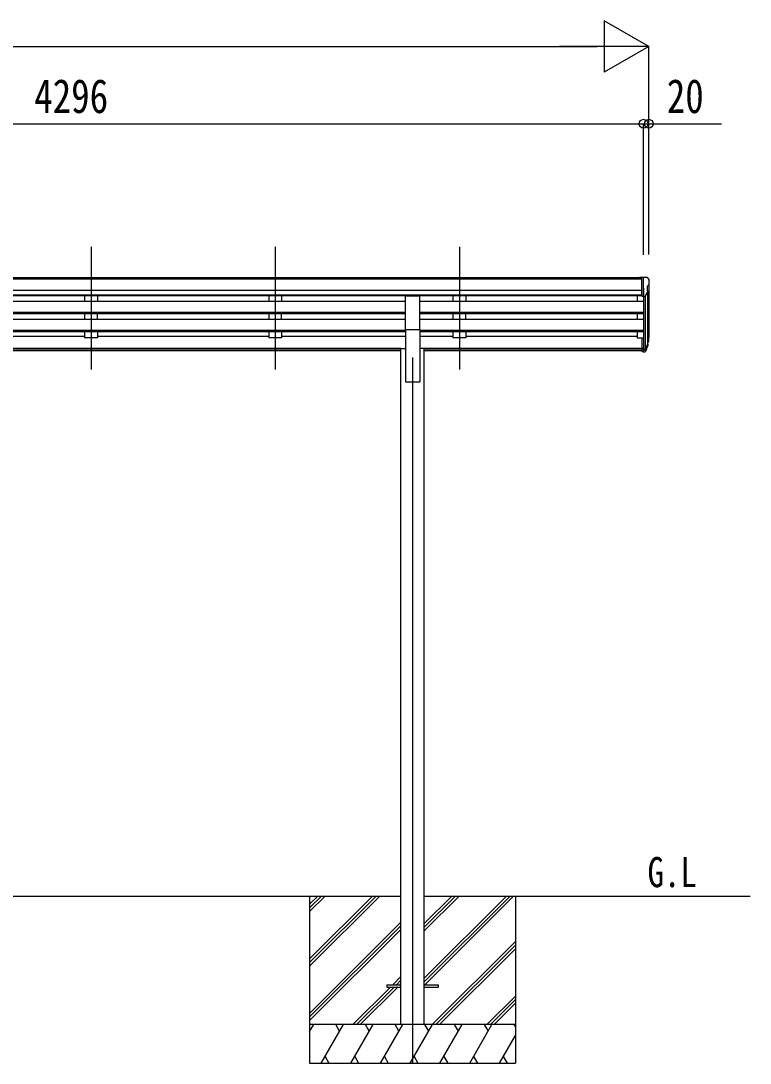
# Model space of a CAD drawing. Units: millimetres, scale not verified. Extents: x -16832 to 16820, y -11892 to 11880.
# Drawn here: x -1723 to 1111, y -6850 to -2797 of the extents above; entities that cross this region are included whole.
import ezdxf
from ezdxf.enums import TextEntityAlignment as Align

# ---------------------------------------------------------------- set-up
doc = ezdxf.new("R2010")
doc.units = ezdxf.units.MM
doc.header["$LTSCALE"] = 50
for name, color, linetype in [('0-2_USER1', 3, 'Continuous'), ('0-4_YKK_12', 2, 'Continuous'), ('0-5_YKK_13', 4, 'Continuous'), ('0-6_YKK_A1', 4, 'Continuous'), ('0-7_YKK_D', 6, 'Continuous')]:
    doc.layers.add(name, color=color, linetype=linetype)
doc.styles.add('ＭＳ ゴシック', font='')
doc.styles.get('ＭＳ ゴシック').set_extended_font_data('MS Gothic')

msp = doc.modelspace()

# ---------------------------------------------------------------- linework, layer by layer
at = {"layer": '0-4_YKK_12'}
for p, q in [((-1450.72, -3675.6), (-1450.72, -4153.11)), ((-734.72, -3675.6), (-734.72, -4153.11)), ((-18.72, -3675.6), (-18.72, -4153.11)), ((-200.72, -4106.43), (-200.72, -6850))]:
    msp.add_line(p, q, dxfattribs=at)
at = {"layer": '0-5_YKK_13'}
for p, q in [((690.78, -3795), (680.78, -3795.09)), ((680.78, -3796.6), (680.78, -3795.09)), ((690.78, -3866.98), (690.78, -3795)), ((709.28, -3795), (690.78, -3795)), ((697.28, -3867.98), (697.28, -3795)), ((709.28, -3795), (711.61, -3795.14)), ((712.37, -3795.57), (716.44, -3801.38)), ((719.28, -3804.37), (719.28, -3805)), ((704.9, -3866.17), (713.91, -3850.58)), ((711.28, -3829.51), (711.28, -3845.79)), ((716.75, -3826.18), (711.43, -3829.25)), ((-228.22, -3997.43), (-228.22, -3865.63)), ((-228.22, -3865.63), (-173.22, -3865.63)), ((-173.22, -3997.43), (-173.22, -3865.63)), ((690.78, -3866.98), (697.28, -3866.98)), ((697.28, -3867.98), (702.49, -3867.67)), ((-228.22, -3997.43), (-173.22, -3997.43)), ((690.78, -4028.72), (690.78, -4082.76)), ((690.78, -4028.72), (697.28, -4028.72)), ((697.28, -4028.72), (697.28, -4083.5)), ((715.58, -4041.54), (712.31, -4048.6)), ((716.19, -4042.91), (712.31, -4050.86)), ((690.78, -4068.86), (697.28, -4068.86)), ((690.78, -4073.73), (697.28, -4073.73)), ((690.78, -4082.76), (697.28, -4082.76)), ((697.28, -4073.75), (702.41, -4073.75)), ((697.28, -4075.56), (702.13, -4075.56)), ((697.28, -4083.5), (702.13, -4083.5)), ((703.71, -4073.08), (711.47, -4057.67)), ((712.92, -4058.03), (704.72, -4074.21)), ((713.53, -4058.59), (704.72, -4082.14)), ((713.87, -4054.19), (713.53, -4058.59)), ((-300.92, -6545.5), (-300.92, -6554.5)), ((-300.92, -6545.5), (-246.12, -6545.5)), ((-300.92, -6554.5), (-246.12, -6554.5)), ((-155.72, -6545.5), (-100.92, -6545.5)), ((-155.72, -6554.5), (-100.92, -6554.5)), ((-100.92, -6545.5), (-100.92, -6554.5))]:
    msp.add_line(p, q, dxfattribs=at)
for centre, radius, start, end in [((711.55, -3796.14), 1, 35, 86.5), ((716.28, -3804.37), 3, 0, 87), ((517.28, -3805), 202, 355.05096, 0), ((711.58, -3829.51), 0.3, 120, 180), ((711.58, -3845.79), 0.3, 180, 265.2833), ((711.31, -3849.08), 3, 330, 85.2833), ((712.37, -3821.81), 6.18, 315.00103, 354.2965), ((702.31, -3864.67), 3, 273.5, 330), ((686.69, -4032.04), 30.41, 341.80266, 352.8448), ((688.1, -4033.8), 29.53, 342.01856, 353.49194)]:
    msp.add_arc(centre, radius, start, end, dxfattribs=at)
for centre, major_axis, ratio, start_param, end_param in [((712.57, -4054.19), (-1.3, 0), 0.90356, 2.9359903, 4.9130961), ((629.42, -4027.55), (-87.93, 4.42), 0.541684, 3.060334, 3.2172517), ((628.63, -4034.23), (89.06, 1.43), 0.57596, 6.1985533, 6.3701348), ((702.13, -4072.85), (3, 0), 0.90356, 4.712389, 5.7595865), ((702.13, -4080.79), (-3, 0), 0.90356, 1.5707963, 2.6179939), ((702.41, -4072.4), (1.5, 0), 0.90356, 4.712389, 5.7595865), ((627.36, -4034.13), (88.05, 0), 0.90356, 5.9828017, 6.0168888), ((626.65, -4038), (89.07, 0), 0.90356, 6.0316505, 6.077583)]:
    msp.add_ellipse(centre, major_axis=major_axis, ratio=ratio, start_param=start_param, end_param=end_param, dxfattribs=at)
at = {"layer": '0-6_YKK_A1'}
for p, q in [((690.78, -3796.6), (-3582.22, -3796.6)), ((690.78, -3801.82), (-3582.22, -3801.82)), ((690.78, -3845.35), (-3592.22, -3845.35)), ((697.28, -3836.1), (697.28, -4028.72)), ((717.28, -3825.58), (717.28, -4028.36)), ((690.78, -3863.2), (-3592.22, -3863.2)), ((-228.22, -3866.45), (-2673.22, -3866.45)), ((-228.22, -3888.52), (-2673.22, -3888.52)), ((-1475.72, -3866.55), (-1475.72, -3888.42)), ((-1425.72, -3888.42), (-1475.72, -3888.42)), ((-1425.72, -3866.55), (-1425.72, -3888.42)), ((-759.72, -3866.55), (-759.72, -3888.42)), ((-709.72, -3888.42), (-759.72, -3888.42)), ((-709.72, -3866.55), (-709.72, -3888.42)), ((690.78, -3866.45), (-173.22, -3866.45)), ((697.28, -3888.52), (-173.22, -3888.52)), ((-43.72, -3866.55), (-43.72, -3888.42)), ((6.28, -3888.42), (-43.72, -3888.42)), ((6.28, -3866.55), (6.28, -3888.42)), ((672.28, -3866.45), (672.28, -3888.52)), ((703.28, -3867.51), (703.29, -4073.5)), ((712.31, -3853.35), (712.31, -4055.07)), ((-228.22, -3930.39), (-2673.22, -3930.39)), ((697.28, -3930.39), (-173.22, -3930.39)), ((-228.22, -3931.89), (-2673.22, -3931.89)), ((-228.22, -3936.21), (-2673.22, -3936.21)), ((-228.22, -3958.62), (-2673.22, -3958.62)), ((-1475.72, -3936.21), (-1475.72, -3958.52)), ((-1425.72, -3958.52), (-1475.72, -3958.52)), ((-1425.72, -3958.52), (-1425.72, -3936.21)), ((-759.72, -3936.21), (-759.72, -3958.52)), ((-709.72, -3958.52), (-759.72, -3958.52)), ((-709.72, -3958.52), (-709.72, -3936.21)), ((697.28, -3931.89), (-173.22, -3931.89)), ((697.28, -3936.21), (-173.22, -3936.21)), ((697.28, -3958.62), (-173.22, -3958.62)), ((-43.72, -3936.21), (-43.72, -3958.52)), ((6.28, -3958.52), (-43.72, -3958.52)), ((6.28, -3958.52), (6.28, -3936.21)), ((672.28, -3936.21), (672.28, -3958.62)), ((-228.22, -4000.5), (-2673.22, -4000.5)), ((-228.22, -4001.99), (-2673.22, -4001.99)), ((-228.22, -4006.31), (-2673.22, -4006.31)), ((-1475.72, -4006.31), (-1475.72, -4029.36)), ((-1425.72, -4006.31), (-1425.72, -4029.36)), ((-759.72, -4006.31), (-759.72, -4029.36)), ((-709.72, -4006.31), (-709.72, -4029.36)), ((-228.22, -3997.43), (-228.22, -4200)), ((-173.22, -3997.43), (-173.22, -4200)), ((697.28, -4000.5), (-173.22, -4000.5)), ((697.28, -4001.99), (-173.22, -4001.99)), ((697.28, -4006.31), (-173.22, -4006.31)), ((-43.72, -4006.31), (-43.72, -4029.36)), ((6.28, -4006.31), (6.28, -4029.36)), ((672.28, -4006.31), (672.28, -4029.36)), ((-1475.72, -4024.41), (-2141.72, -4024.41)), ((-1425.72, -4029.36), (-1475.72, -4029.36)), ((-759.72, -4024.41), (-1425.72, -4024.41)), ((-709.72, -4029.36), (-759.72, -4029.36)), ((-228.22, -4024.41), (-709.72, -4024.41)), ((-43.72, -4024.41), (-173.22, -4024.41)), ((6.28, -4029.36), (-43.72, -4029.36)), ((672.28, -4024.41), (6.28, -4024.41)), ((672.28, -4029.36), (690.78, -4029.36)), ((-245.92, -4071.43), (-2655.52, -4071.43)), ((-245.92, -4072.82), (-2655.52, -4072.82)), ((-245.92, -4080.51), (-2655.52, -4080.51)), ((-245.92, -6700), (-245.92, -4071)), ((-245.92, -4071), (-228.22, -4071)), ((-155.52, -4071), (-173.22, -4071)), ((-155.52, -6700), (-155.52, -4071)), ((690.78, -4071.43), (-155.52, -4071.43)), ((690.78, -4072.82), (-155.52, -4072.82)), ((690.78, -4080.51), (-155.52, -4080.51)), ((-228.22, -4200), (-173.22, -4200)), ((-2655.72, -6200), (-245.92, -6200)), ((-600.92, -6200), (-600.92, -6850)), ((-600.92, -6444.18), (-356.74, -6200)), ((-600.92, -6458.32), (-342.6, -6200)), ((-600.92, -6472.46), (-328.46, -6200)), ((-600.92, -6260.33), (-540.59, -6200)), ((-600.92, -6246.19), (-554.73, -6200)), ((-600.92, -6232.05), (-568.87, -6200)), ((-155.72, -6200), (1111.31, -6200)), ((-155.72, -6519.48), (163.76, -6200)), ((-155.72, -6533.62), (177.9, -6200)), ((-155.72, -6335.63), (-20.09, -6200)), ((-155.72, -6321.49), (-34.23, -6200)), ((-155.72, -6307.35), (-48.37, -6200)), ((-153.46, -6545.5), (192.04, -6200)), ((199.08, -6200), (199.08, -6850)), ((-600.92, -6656.31), (-246.12, -6301.51)), ((-600.92, -6670.45), (-246.12, -6315.65)), ((-600.92, -6684.59), (-246.12, -6329.79)), ((-124.11, -6700), (199.08, -6376.81)), ((-109.97, -6700), (199.08, -6390.95)), ((-95.83, -6700), (199.08, -6405.09)), ((-277.98, -6545.5), (-246.12, -6513.64)), ((-432.48, -6700), (-286.98, -6554.5)), ((-418.34, -6700), (-272.84, -6554.5)), ((-404.19, -6700), (-258.69, -6554.5)), ((-263.84, -6545.5), (-246.12, -6527.78)), ((-249.69, -6545.5), (-246.12, -6541.93)), ((88.02, -6700), (199.08, -6588.94)), ((102.16, -6700), (199.08, -6603.08)), ((116.31, -6700), (199.08, -6617.23)), ((199.08, -6700), (-600.92, -6700)), ((-600.92, -6727.5), (-585.04, -6700)), ((-556.17, -6850), (-469.57, -6700)), ((-484.57, -6725.98), (-499.57, -6700)), ((-440.7, -6850), (-354.1, -6700)), ((-369.1, -6725.98), (-384.1, -6700)), ((-325.23, -6850), (-238.63, -6700)), ((-253.63, -6725.98), (-268.63, -6700)), ((-209.76, -6850), (-123.16, -6700)), ((-138.16, -6725.98), (-153.16, -6700)), ((-94.29, -6850), (-7.69, -6700)), ((-22.69, -6725.98), (-37.69, -6700)), ((21.18, -6850), (107.78, -6700)), ((77.78, -6700), (92.78, -6725.98)), ((193.25, -6700), (199.08, -6710.1)), ((136.65, -6850), (199.08, -6741.86)), ((-600.92, -6850), (199.08, -6850)), ((-541.18, -6824.02), (-526.18, -6850)), ((-425.71, -6824.02), (-410.71, -6850)), ((-310.23, -6824.02), (-295.23, -6850)), ((-194.76, -6824.02), (-179.77, -6850)), ((-79.29, -6824.02), (-64.3, -6850)), ((36.18, -6824.02), (51.17, -6850)), ((151.64, -6824.02), (166.64, -6850))]:
    msp.add_line(p, q, dxfattribs=at)
at = {"layer": '0-7_YKK_D'}
for p, q in [((717.28, -2896.6), (544.07, -2796.6)), ((544.07, -2796.6), (544.07, -2996.6)), ((-7714.72, -2896.6), (517.28, -2896.6)), ((717.28, -2896.6), (370.87, -2896.6)), ((717.28, -2896.6), (544.07, -2996.6)), ((717.28, -3705.18), (717.28, -2895.6)), ((-3598.72, -3196.6), (697.28, -3196.6)), ((697.28, -3706.18), (697.28, -3195.6)), ((697.28, -3706.18), (697.28, -3195.6)), ((717.28, -3704.18), (717.28, -3195.6))]:
    msp.add_line(p, q, dxfattribs=at)
msp.add_lwpolyline([(697.28, -3196.6), (717.28, -3196.6), (1000.48, -3196.6)], dxfattribs=at)
for centre in [(697.28, -3196.6), (697.28, -3196.6), (717.28, -3196.6)]:
    msp.add_circle(centre, 17, dxfattribs=at)

# ---------------------------------------------------------------- texts
at = {"layer": '0-2_USER1', "style": 'ＭＳ ゴシック', "width": 0.8}
msp.add_text('G.L', height=117.3, dxfattribs=at).set_placement((712.44, -6200.71), align=Align.BOTTOM_LEFT)
at = {"layer": '0-7_YKK_D', "style": 'ＭＳ ゴシック', "width": 0.8}
for s, p in [('4296', (-1671.52, -3194.6)), ('20', (787.28, -3194.6))]:
    msp.add_text(s, height=132, dxfattribs=at).set_placement(p, align=Align.BOTTOM_LEFT)

doc.saveas('drawing.dxf')
